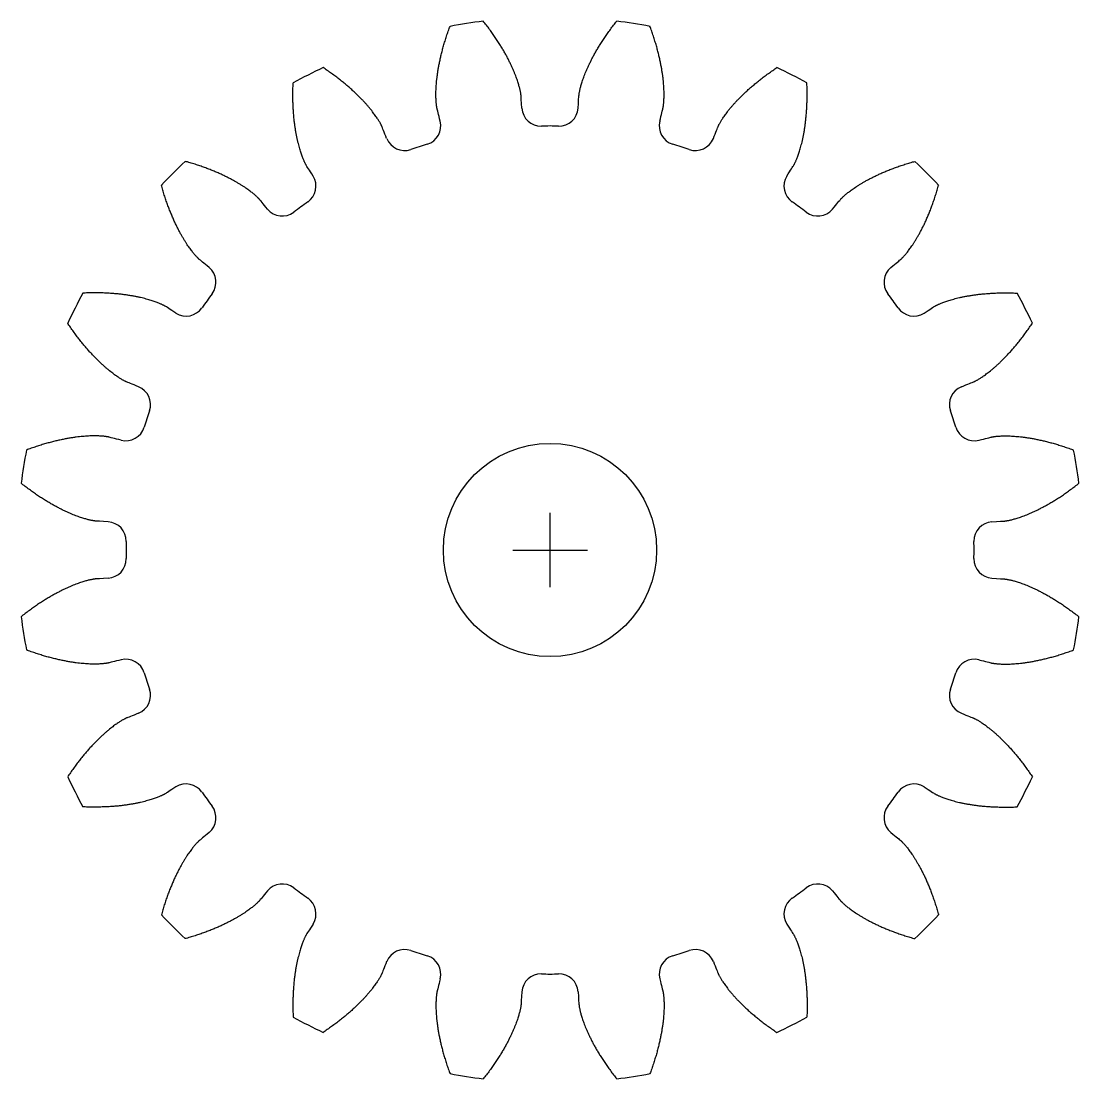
# Model space of a CAD drawing. Extents: x 2.5 to 99.9, y 257.1 to 300.1.
# Drawn here: x 25.93 to 36.84, y 285.9 to 296.81 of the extents above; entities that cross this region are included whole.
import ezdxf

# ---------------------------------------------------------------- set-up
doc = ezdxf.new("R2010")
doc.units = 0
doc.header["$LTSCALE"] = 12.7
doc.layers.add('CENTERMARKS', color=7, linetype='CONTINUOUS')
doc.layers.add('VISIBLE', color=1, linetype='CONTINUOUS')

msp = doc.modelspace()

# ---------------------------------------------------------------- linework, layer by layer
at = {"layer": 'CENTERMARKS', "linetype": 'CONTINUOUS'}
for p, q in [((31.383, 290.973), (31.383, 291.743)), ((30.998, 291.358), (31.768, 291.358))]:
    msp.add_line(p, q, dxfattribs=at)
at = {"layer": 'VISIBLE'}
msp.add_circle((31.383, 291.358), 1.1, dxfattribs=at)
for centre, radius, start, end in [((31.383, 291.358), 5.5, 97.1909, 100.8091), ((31.383, 291.358), 5.5, 79.1909, 82.8091), ((31.383, 291.358), 5.5, 115.1909, 118.8091), ((31.383, 291.358), 5.5, 61.1909, 64.8091), ((31.29, 295.93), 0.198, 183.6271, 271.163), ((31.475, 295.93), 0.198, 268.837, 356.3729), ((30.058, 295.735), 0.198, 286.837, 14.3729), ((32.707, 295.735), 0.198, 165.6271, 253.163), ((31.383, 291.358), 4.375, 88.837, 91.163), ((29.882, 295.678), 0.198, 201.6271, 289.163), ((31.383, 291.358), 4.375, 106.837, 109.163), ((31.383, 291.358), 4.375, 70.837, 73.163), ((32.884, 295.678), 0.198, 250.837, 338.3729), ((31.383, 291.358), 5.5, 133.1909, 136.8091), ((31.383, 291.358), 5.5, 43.1909, 46.8091), ((28.77, 295.111), 0.198, 304.837, 32.3729), ((33.995, 295.111), 0.198, 147.6271, 235.163), ((31.383, 291.358), 4.375, 124.837, 127.163), ((31.383, 291.358), 4.375, 52.837, 55.163), ((28.62, 295.002), 0.198, 219.6271, 307.163), ((34.145, 295.002), 0.198, 232.837, 320.3729), ((27.738, 294.121), 0.198, 322.837, 50.3729), ((35.027, 294.121), 0.198, 129.6271, 217.163), ((31.383, 291.358), 5.5, 151.1909, 154.8091), ((31.383, 291.358), 4.375, 142.837, 145.163), ((31.383, 291.358), 4.375, 34.837, 37.163), ((31.383, 291.358), 5.5, 25.1909, 28.8091), ((27.629, 293.97), 0.198, 237.6271, 325.163), ((35.136, 293.97), 0.198, 214.837, 302.3729), ((27.063, 292.859), 0.198, 340.837, 68.3729), ((35.702, 292.859), 0.198, 111.6271, 199.163), ((31.383, 291.358), 4.375, 160.837, 163.163), ((31.383, 291.358), 4.375, 16.837, 19.163), ((27.006, 292.683), 0.198, 255.6271, 343.163), ((35.76, 292.683), 0.198, 196.837, 284.3729), ((31.383, 291.358), 5.5, 169.1909, 172.8091), ((31.383, 291.358), 5.5, 7.1909, 10.8091), ((26.811, 291.451), 0.198, 358.837, 86.3729), ((35.955, 291.451), 0.198, 93.6271, 181.163), ((31.383, 291.358), 4.375, 178.837, 181.163), ((31.383, 291.358), 4.375, 358.837, 1.163), ((26.811, 291.265), 0.198, 273.6271, 1.163), ((35.955, 291.265), 0.198, 178.837, 266.3729), ((31.383, 291.358), 5.5, 187.1909, 190.8091), ((31.383, 291.358), 5.5, 349.1909, 352.8091), ((27.006, 290.033), 0.198, 16.837, 104.3729), ((35.76, 290.033), 0.198, 75.6271, 163.163), ((31.383, 291.358), 4.375, 196.837, 199.163), ((31.383, 291.358), 4.375, 340.837, 343.163), ((27.063, 289.857), 0.198, 291.6271, 19.163), ((35.702, 289.857), 0.198, 160.837, 248.3729), ((31.383, 291.358), 5.5, 205.1909, 208.8091), ((31.383, 291.358), 5.5, 331.1909, 334.8091), ((27.629, 288.746), 0.198, 34.837, 122.3729), ((35.136, 288.746), 0.198, 57.6271, 145.163), ((31.383, 291.358), 4.375, 214.837, 217.163), ((31.383, 291.358), 4.375, 322.837, 325.163), ((27.738, 288.596), 0.198, 309.6271, 37.163), ((35.027, 288.596), 0.198, 142.837, 230.3729), ((28.62, 287.714), 0.198, 52.837, 140.3729), ((34.145, 287.714), 0.198, 39.6271, 127.163), ((31.383, 291.358), 4.375, 232.837, 235.163), ((31.383, 291.358), 4.375, 304.837, 307.163), ((28.77, 287.605), 0.198, 327.6271, 55.163), ((33.995, 287.605), 0.198, 124.837, 212.3729), ((31.383, 291.358), 5.5, 223.1909, 226.8091), ((31.383, 291.358), 5.5, 313.1909, 316.8091), ((29.882, 287.038), 0.198, 70.837, 158.3729), ((31.383, 291.358), 4.375, 250.837, 253.163), ((30.058, 286.981), 0.198, 345.6271, 73.163), ((32.707, 286.981), 0.198, 106.837, 194.3729), ((31.383, 291.358), 4.375, 286.837, 289.163), ((32.884, 287.038), 0.198, 21.6271, 109.163), ((31.29, 286.786), 0.198, 88.837, 176.3729), ((31.383, 291.358), 4.375, 268.837, 271.163), ((31.475, 286.786), 0.198, 3.6271, 91.163), ((31.383, 291.358), 5.5, 241.1909, 244.8091), ((31.383, 291.358), 5.5, 295.1909, 298.8091), ((31.383, 291.358), 5.5, 259.1909, 262.8091), ((31.383, 291.358), 5.5, 277.1909, 280.8091)]:
    msp.add_arc(centre, radius, start, end, dxfattribs=at)
for points in [[(30.25, 295.784), (30.232, 295.852), (30.218, 295.91), (30.217, 295.913), (30.216, 295.918), (30.215, 295.925), (30.213, 295.933), (30.212, 295.943), (30.211, 295.955), (30.209, 295.969), (30.208, 295.985), (30.207, 296.003), (30.206, 296.023), (30.206, 296.045), (30.206, 296.068), (30.206, 296.093), (30.207, 296.121), (30.209, 296.15), (30.211, 296.181), (30.215, 296.213), (30.219, 296.248), (30.224, 296.284), (30.23, 296.322), (30.237, 296.362), (30.246, 296.403), (30.255, 296.447), (30.266, 296.491), (30.278, 296.538), (30.292, 296.585), (30.307, 296.635), (30.324, 296.686), (30.339, 296.728), (30.348, 296.753), (30.351, 296.76)], [(31.092, 295.918), (31.088, 295.987), (31.084, 296.047), (31.084, 296.05), (31.083, 296.056), (31.082, 296.062), (31.081, 296.07), (31.079, 296.081), (31.077, 296.093), (31.074, 296.106), (31.07, 296.122), (31.065, 296.139), (31.06, 296.158), (31.054, 296.179), (31.047, 296.201), (31.038, 296.225), (31.029, 296.251), (31.018, 296.278), (31.006, 296.307), (30.993, 296.337), (30.979, 296.368), (30.962, 296.401), (30.945, 296.435), (30.926, 296.471), (30.905, 296.508), (30.883, 296.546), (30.858, 296.585), (30.832, 296.625), (30.804, 296.667), (30.775, 296.709), (30.743, 296.752), (30.716, 296.787), (30.699, 296.808), (30.694, 296.815)], [(31.673, 295.918), (31.677, 295.987), (31.681, 296.047), (31.682, 296.05), (31.682, 296.056), (31.683, 296.062), (31.684, 296.07), (31.686, 296.081), (31.689, 296.093), (31.692, 296.106), (31.695, 296.122), (31.7, 296.139), (31.705, 296.158), (31.711, 296.179), (31.719, 296.201), (31.727, 296.225), (31.736, 296.251), (31.747, 296.278), (31.759, 296.307), (31.772, 296.337), (31.787, 296.368), (31.803, 296.401), (31.82, 296.435), (31.839, 296.471), (31.86, 296.508), (31.883, 296.546), (31.907, 296.585), (31.933, 296.625), (31.961, 296.667), (31.991, 296.709), (32.022, 296.752), (32.049, 296.787), (32.066, 296.808), (32.071, 296.815)], [(32.515, 295.784), (32.533, 295.852), (32.548, 295.91), (32.548, 295.913), (32.549, 295.918), (32.55, 295.925), (32.552, 295.933), (32.553, 295.943), (32.555, 295.955), (32.556, 295.969), (32.557, 295.985), (32.558, 296.003), (32.559, 296.023), (32.56, 296.045), (32.56, 296.068), (32.559, 296.093), (32.558, 296.121), (32.556, 296.15), (32.554, 296.181), (32.551, 296.213), (32.547, 296.248), (32.541, 296.284), (32.535, 296.322), (32.528, 296.362), (32.52, 296.403), (32.51, 296.447), (32.499, 296.491), (32.487, 296.538), (32.473, 296.585), (32.458, 296.635), (32.441, 296.686), (32.426, 296.728), (32.417, 296.753), (32.414, 296.76)], [(29.697, 295.605), (29.672, 295.67), (29.65, 295.725), (29.648, 295.728), (29.646, 295.733), (29.643, 295.739), (29.639, 295.747), (29.635, 295.756), (29.629, 295.766), (29.621, 295.779), (29.613, 295.792), (29.604, 295.807), (29.593, 295.824), (29.58, 295.841), (29.566, 295.86), (29.551, 295.881), (29.534, 295.902), (29.516, 295.925), (29.496, 295.948), (29.474, 295.973), (29.45, 295.998), (29.425, 296.024), (29.397, 296.052), (29.368, 296.08), (29.337, 296.108), (29.304, 296.137), (29.269, 296.167), (29.232, 296.197), (29.192, 296.228), (29.151, 296.259), (29.107, 296.29), (29.071, 296.316), (29.048, 296.33), (29.042, 296.335)], [(33.068, 295.605), (33.094, 295.67), (33.116, 295.725), (33.117, 295.728), (33.119, 295.733), (33.122, 295.739), (33.126, 295.747), (33.131, 295.756), (33.137, 295.766), (33.144, 295.779), (33.152, 295.792), (33.162, 295.807), (33.173, 295.824), (33.185, 295.841), (33.199, 295.86), (33.214, 295.881), (33.231, 295.902), (33.249, 295.925), (33.27, 295.948), (33.292, 295.973), (33.315, 295.998), (33.341, 296.024), (33.368, 296.052), (33.397, 296.08), (33.428, 296.108), (33.461, 296.137), (33.497, 296.167), (33.534, 296.197), (33.573, 296.228), (33.614, 296.259), (33.658, 296.29), (33.695, 296.316), (33.717, 296.33), (33.724, 296.335)], [(28.938, 295.217), (28.9, 295.277), (28.868, 295.327), (28.866, 295.33), (28.864, 295.335), (28.861, 295.34), (28.857, 295.348), (28.852, 295.357), (28.847, 295.368), (28.842, 295.381), (28.835, 295.396), (28.829, 295.412), (28.822, 295.431), (28.815, 295.451), (28.808, 295.474), (28.8, 295.498), (28.793, 295.524), (28.786, 295.552), (28.778, 295.583), (28.771, 295.615), (28.765, 295.649), (28.758, 295.685), (28.752, 295.723), (28.747, 295.763), (28.742, 295.805), (28.738, 295.849), (28.734, 295.895), (28.732, 295.943), (28.73, 295.993), (28.729, 296.044), (28.73, 296.098), (28.731, 296.142), (28.732, 296.169), (28.732, 296.177)], [(33.828, 295.217), (33.865, 295.277), (33.897, 295.327), (33.899, 295.33), (33.901, 295.335), (33.904, 295.34), (33.908, 295.348), (33.913, 295.357), (33.918, 295.368), (33.924, 295.381), (33.93, 295.396), (33.936, 295.412), (33.943, 295.431), (33.95, 295.451), (33.958, 295.474), (33.965, 295.498), (33.972, 295.524), (33.98, 295.552), (33.987, 295.583), (33.994, 295.615), (34.001, 295.649), (34.007, 295.685), (34.013, 295.723), (34.018, 295.763), (34.023, 295.805), (34.027, 295.849), (34.031, 295.895), (34.033, 295.943), (34.035, 295.993), (34.036, 296.044), (34.036, 296.098), (34.035, 296.142), (34.033, 296.169), (34.033, 296.177)], [(28.468, 294.876), (28.423, 294.93), (28.385, 294.976), (28.383, 294.978), (28.379, 294.982), (28.375, 294.987), (28.369, 294.993), (28.361, 295), (28.352, 295.009), (28.342, 295.018), (28.33, 295.028), (28.316, 295.04), (28.3, 295.052), (28.283, 295.065), (28.264, 295.079), (28.243, 295.093), (28.221, 295.108), (28.196, 295.124), (28.17, 295.14), (28.141, 295.157), (28.111, 295.174), (28.078, 295.191), (28.044, 295.208), (28.008, 295.226), (27.969, 295.244), (27.929, 295.261), (27.886, 295.279), (27.841, 295.296), (27.795, 295.313), (27.746, 295.33), (27.695, 295.346), (27.652, 295.359), (27.626, 295.366), (27.618, 295.368)], [(34.298, 294.876), (34.342, 294.93), (34.38, 294.976), (34.383, 294.978), (34.386, 294.982), (34.391, 294.987), (34.397, 294.993), (34.404, 295), (34.413, 295.009), (34.424, 295.018), (34.436, 295.028), (34.45, 295.04), (34.465, 295.052), (34.482, 295.065), (34.501, 295.079), (34.522, 295.093), (34.545, 295.108), (34.569, 295.124), (34.596, 295.14), (34.624, 295.157), (34.654, 295.174), (34.687, 295.191), (34.721, 295.208), (34.758, 295.226), (34.796, 295.244), (34.837, 295.261), (34.879, 295.279), (34.924, 295.296), (34.971, 295.313), (35.02, 295.33), (35.071, 295.346), (35.113, 295.359), (35.139, 295.366), (35.147, 295.368)], [(27.865, 294.273), (27.811, 294.318), (27.765, 294.356), (27.762, 294.358), (27.758, 294.362), (27.754, 294.366), (27.748, 294.372), (27.74, 294.38), (27.732, 294.388), (27.723, 294.399), (27.712, 294.411), (27.701, 294.425), (27.689, 294.44), (27.676, 294.458), (27.662, 294.477), (27.647, 294.497), (27.632, 294.52), (27.617, 294.545), (27.6, 294.571), (27.584, 294.599), (27.567, 294.63), (27.55, 294.662), (27.532, 294.697), (27.515, 294.733), (27.497, 294.771), (27.48, 294.812), (27.462, 294.855), (27.445, 294.899), (27.428, 294.946), (27.411, 294.995), (27.395, 295.046), (27.382, 295.089), (27.375, 295.115), (27.373, 295.122)], [(34.901, 294.273), (34.955, 294.318), (35.001, 294.356), (35.003, 294.358), (35.007, 294.362), (35.012, 294.366), (35.018, 294.372), (35.025, 294.38), (35.033, 294.388), (35.043, 294.399), (35.053, 294.411), (35.064, 294.425), (35.077, 294.44), (35.09, 294.458), (35.103, 294.477), (35.118, 294.497), (35.133, 294.52), (35.149, 294.545), (35.165, 294.571), (35.181, 294.599), (35.198, 294.63), (35.216, 294.662), (35.233, 294.697), (35.251, 294.733), (35.268, 294.771), (35.286, 294.812), (35.303, 294.855), (35.32, 294.899), (35.337, 294.946), (35.354, 294.995), (35.37, 295.046), (35.383, 295.089), (35.39, 295.115), (35.393, 295.122)], [(27.523, 293.803), (27.464, 293.841), (27.413, 293.873), (27.411, 293.874), (27.406, 293.877), (27.4, 293.88), (27.393, 293.884), (27.384, 293.888), (27.372, 293.893), (27.36, 293.899), (27.345, 293.905), (27.328, 293.912), (27.31, 293.919), (27.289, 293.926), (27.267, 293.933), (27.243, 293.94), (27.216, 293.948), (27.188, 293.955), (27.158, 293.962), (27.126, 293.969), (27.092, 293.976), (27.056, 293.982), (27.018, 293.988), (26.978, 293.994), (26.936, 293.999), (26.892, 294.003), (26.846, 294.006), (26.798, 294.009), (26.748, 294.011), (26.696, 294.011), (26.643, 294.011), (26.598, 294.01), (26.571, 294.009), (26.563, 294.008)], [(35.242, 293.803), (35.301, 293.841), (35.352, 293.873), (35.355, 293.874), (35.359, 293.877), (35.365, 293.88), (35.372, 293.884), (35.382, 293.888), (35.393, 293.893), (35.406, 293.899), (35.42, 293.905), (35.437, 293.912), (35.456, 293.919), (35.476, 293.926), (35.498, 293.933), (35.523, 293.94), (35.549, 293.948), (35.577, 293.955), (35.607, 293.962), (35.639, 293.969), (35.673, 293.976), (35.71, 293.982), (35.748, 293.988), (35.788, 293.994), (35.83, 293.999), (35.874, 294.003), (35.92, 294.006), (35.967, 294.009), (36.017, 294.011), (36.069, 294.011), (36.122, 294.011), (36.167, 294.01), (36.194, 294.009), (36.202, 294.008)], [(27.136, 293.043), (27.071, 293.069), (27.015, 293.091), (27.012, 293.093), (27.007, 293.095), (27.002, 293.097), (26.994, 293.101), (26.985, 293.106), (26.974, 293.112), (26.962, 293.119), (26.949, 293.128), (26.933, 293.137), (26.917, 293.148), (26.899, 293.16), (26.88, 293.174), (26.86, 293.19), (26.839, 293.206), (26.816, 293.225), (26.793, 293.245), (26.768, 293.267), (26.743, 293.291), (26.716, 293.316), (26.689, 293.343), (26.661, 293.373), (26.632, 293.404), (26.603, 293.437), (26.573, 293.472), (26.543, 293.509), (26.513, 293.548), (26.482, 293.59), (26.45, 293.633), (26.425, 293.67), (26.41, 293.692), (26.406, 293.699)], [(35.629, 293.043), (35.694, 293.069), (35.75, 293.091), (35.753, 293.093), (35.758, 293.095), (35.764, 293.097), (35.771, 293.101), (35.78, 293.106), (35.791, 293.112), (35.803, 293.119), (35.817, 293.128), (35.832, 293.137), (35.848, 293.148), (35.866, 293.16), (35.885, 293.174), (35.905, 293.19), (35.927, 293.206), (35.949, 293.225), (35.973, 293.245), (35.997, 293.267), (36.023, 293.291), (36.049, 293.316), (36.076, 293.343), (36.104, 293.373), (36.133, 293.404), (36.162, 293.437), (36.192, 293.472), (36.222, 293.509), (36.253, 293.548), (36.284, 293.59), (36.315, 293.633), (36.34, 293.67), (36.355, 293.692), (36.36, 293.699)], [(26.957, 292.491), (26.889, 292.508), (26.831, 292.523), (26.827, 292.524), (26.822, 292.525), (26.816, 292.526), (26.808, 292.527), (26.797, 292.529), (26.785, 292.53), (26.771, 292.532), (26.755, 292.533), (26.737, 292.534), (26.718, 292.535), (26.696, 292.535), (26.673, 292.535), (26.647, 292.535), (26.62, 292.534), (26.591, 292.532), (26.56, 292.529), (26.527, 292.526), (26.493, 292.522), (26.457, 292.517), (26.418, 292.511), (26.379, 292.504), (26.337, 292.495), (26.294, 292.486), (26.249, 292.475), (26.203, 292.462), (26.155, 292.449), (26.106, 292.433), (26.055, 292.416), (26.013, 292.402), (25.988, 292.392), (25.98, 292.389)], [(35.809, 292.491), (35.877, 292.508), (35.935, 292.523), (35.938, 292.524), (35.943, 292.525), (35.949, 292.526), (35.958, 292.527), (35.968, 292.529), (35.98, 292.53), (35.994, 292.532), (36.01, 292.533), (36.028, 292.534), (36.048, 292.535), (36.069, 292.535), (36.093, 292.535), (36.118, 292.535), (36.145, 292.534), (36.174, 292.532), (36.205, 292.529), (36.238, 292.526), (36.272, 292.522), (36.309, 292.517), (36.347, 292.511), (36.387, 292.504), (36.428, 292.495), (36.471, 292.486), (36.516, 292.475), (36.562, 292.462), (36.61, 292.449), (36.659, 292.433), (36.71, 292.416), (36.752, 292.402), (36.777, 292.392), (36.785, 292.389)], [(26.823, 291.648), (26.753, 291.653), (26.694, 291.657), (26.69, 291.657), (26.685, 291.658), (26.679, 291.659), (26.67, 291.66), (26.66, 291.662), (26.648, 291.664), (26.634, 291.667), (26.619, 291.671), (26.601, 291.675), (26.582, 291.681), (26.562, 291.687), (26.539, 291.694), (26.515, 291.702), (26.49, 291.712), (26.463, 291.722), (26.434, 291.734), (26.404, 291.748), (26.372, 291.762), (26.34, 291.778), (26.305, 291.796), (26.27, 291.815), (26.233, 291.836), (26.195, 291.858), (26.156, 291.882), (26.115, 291.908), (26.074, 291.936), (26.032, 291.966), (25.989, 291.998), (25.953, 292.025), (25.932, 292.041), (25.926, 292.046)], [(35.942, 291.648), (36.012, 291.653), (36.072, 291.657), (36.075, 291.657), (36.08, 291.658), (36.087, 291.659), (36.095, 291.66), (36.105, 291.662), (36.117, 291.664), (36.131, 291.667), (36.147, 291.671), (36.164, 291.675), (36.183, 291.681), (36.203, 291.687), (36.226, 291.694), (36.25, 291.702), (36.275, 291.712), (36.302, 291.722), (36.331, 291.734), (36.361, 291.748), (36.393, 291.762), (36.426, 291.778), (36.46, 291.796), (36.496, 291.815), (36.532, 291.836), (36.57, 291.858), (36.61, 291.882), (36.65, 291.908), (36.691, 291.936), (36.733, 291.966), (36.777, 291.998), (36.812, 292.025), (36.833, 292.041), (36.839, 292.046)], [(26.823, 291.068), (26.753, 291.063), (26.694, 291.059), (26.69, 291.059), (26.685, 291.058), (26.679, 291.057), (26.67, 291.056), (26.66, 291.054), (26.648, 291.052), (26.634, 291.049), (26.619, 291.045), (26.601, 291.041), (26.582, 291.036), (26.562, 291.029), (26.539, 291.022), (26.515, 291.014), (26.49, 291.004), (26.463, 290.994), (26.434, 290.982), (26.404, 290.969), (26.372, 290.954), (26.34, 290.938), (26.305, 290.92), (26.27, 290.901), (26.233, 290.88), (26.195, 290.858), (26.156, 290.834), (26.115, 290.808), (26.074, 290.78), (26.032, 290.75), (25.989, 290.718), (25.953, 290.691), (25.932, 290.675), (25.926, 290.67)], [(35.942, 291.068), (36.012, 291.063), (36.072, 291.059), (36.075, 291.059), (36.08, 291.058), (36.087, 291.057), (36.095, 291.056), (36.105, 291.054), (36.117, 291.052), (36.131, 291.049), (36.147, 291.045), (36.164, 291.041), (36.183, 291.036), (36.203, 291.029), (36.226, 291.022), (36.25, 291.014), (36.275, 291.004), (36.302, 290.994), (36.331, 290.982), (36.361, 290.969), (36.393, 290.954), (36.426, 290.938), (36.46, 290.92), (36.496, 290.901), (36.532, 290.88), (36.57, 290.858), (36.61, 290.834), (36.65, 290.808), (36.691, 290.78), (36.733, 290.75), (36.777, 290.718), (36.812, 290.691), (36.833, 290.675), (36.839, 290.67)], [(26.957, 290.225), (26.889, 290.208), (26.831, 290.193), (26.827, 290.192), (26.822, 290.191), (26.816, 290.19), (26.808, 290.189), (26.797, 290.187), (26.785, 290.186), (26.771, 290.185), (26.755, 290.183), (26.737, 290.182), (26.718, 290.181), (26.696, 290.181), (26.673, 290.181), (26.647, 290.181), (26.62, 290.182), (26.591, 290.184), (26.56, 290.187), (26.527, 290.19), (26.493, 290.194), (26.457, 290.199), (26.418, 290.205), (26.379, 290.213), (26.337, 290.221), (26.294, 290.231), (26.249, 290.241), (26.203, 290.254), (26.155, 290.267), (26.106, 290.283), (26.055, 290.3), (26.013, 290.314), (25.988, 290.324), (25.98, 290.327)], [(35.809, 290.225), (35.877, 290.208), (35.935, 290.193), (35.938, 290.192), (35.943, 290.191), (35.949, 290.19), (35.958, 290.189), (35.968, 290.187), (35.98, 290.186), (35.994, 290.185), (36.01, 290.183), (36.028, 290.182), (36.048, 290.181), (36.069, 290.181), (36.093, 290.181), (36.118, 290.181), (36.145, 290.182), (36.174, 290.184), (36.205, 290.187), (36.238, 290.19), (36.272, 290.194), (36.309, 290.199), (36.347, 290.205), (36.387, 290.213), (36.428, 290.221), (36.471, 290.231), (36.516, 290.241), (36.562, 290.254), (36.61, 290.267), (36.659, 290.283), (36.71, 290.3), (36.752, 290.314), (36.777, 290.324), (36.785, 290.327)], [(27.136, 289.673), (27.071, 289.647), (27.015, 289.625), (27.012, 289.624), (27.007, 289.621), (27.002, 289.619), (26.994, 289.615), (26.985, 289.61), (26.974, 289.604), (26.962, 289.597), (26.949, 289.589), (26.933, 289.579), (26.917, 289.568), (26.899, 289.556), (26.88, 289.542), (26.86, 289.527), (26.839, 289.51), (26.816, 289.491), (26.793, 289.471), (26.768, 289.449), (26.743, 289.425), (26.716, 289.4), (26.689, 289.373), (26.661, 289.344), (26.632, 289.312), (26.603, 289.279), (26.573, 289.244), (26.543, 289.207), (26.513, 289.168), (26.482, 289.126), (26.45, 289.083), (26.425, 289.046), (26.41, 289.024), (26.406, 289.017)], [(35.629, 289.673), (35.694, 289.647), (35.75, 289.625), (35.753, 289.624), (35.758, 289.621), (35.764, 289.619), (35.771, 289.615), (35.78, 289.61), (35.791, 289.604), (35.803, 289.597), (35.817, 289.589), (35.832, 289.579), (35.848, 289.568), (35.866, 289.556), (35.885, 289.542), (35.905, 289.527), (35.927, 289.51), (35.949, 289.491), (35.973, 289.471), (35.997, 289.449), (36.023, 289.425), (36.049, 289.4), (36.076, 289.373), (36.104, 289.344), (36.133, 289.312), (36.162, 289.279), (36.192, 289.244), (36.222, 289.207), (36.253, 289.168), (36.284, 289.126), (36.315, 289.083), (36.34, 289.046), (36.355, 289.024), (36.36, 289.017)], [(27.523, 288.913), (27.464, 288.876), (27.413, 288.843), (27.411, 288.842), (27.406, 288.839), (27.4, 288.836), (27.393, 288.832), (27.384, 288.828), (27.372, 288.823), (27.36, 288.817), (27.345, 288.811), (27.328, 288.804), (27.31, 288.797), (27.289, 288.79), (27.267, 288.783), (27.243, 288.776), (27.216, 288.768), (27.188, 288.761), (27.158, 288.754), (27.126, 288.747), (27.092, 288.74), (27.056, 288.734), (27.018, 288.728), (26.978, 288.722), (26.936, 288.717), (26.892, 288.713), (26.846, 288.71), (26.798, 288.707), (26.748, 288.706), (26.696, 288.705), (26.643, 288.705), (26.598, 288.706), (26.571, 288.707), (26.563, 288.708)], [(35.242, 288.913), (35.301, 288.876), (35.352, 288.843), (35.355, 288.842), (35.359, 288.839), (35.365, 288.836), (35.372, 288.832), (35.382, 288.828), (35.393, 288.823), (35.406, 288.817), (35.42, 288.811), (35.437, 288.804), (35.456, 288.797), (35.476, 288.79), (35.498, 288.783), (35.523, 288.776), (35.549, 288.768), (35.577, 288.761), (35.607, 288.754), (35.639, 288.747), (35.673, 288.74), (35.71, 288.734), (35.748, 288.728), (35.788, 288.722), (35.83, 288.717), (35.874, 288.713), (35.92, 288.71), (35.967, 288.707), (36.017, 288.706), (36.069, 288.705), (36.122, 288.705), (36.167, 288.706), (36.194, 288.707), (36.202, 288.708)], [(27.865, 288.443), (27.811, 288.398), (27.765, 288.36), (27.762, 288.358), (27.758, 288.354), (27.754, 288.35), (27.748, 288.344), (27.74, 288.337), (27.732, 288.328), (27.723, 288.317), (27.712, 288.305), (27.701, 288.291), (27.689, 288.276), (27.676, 288.258), (27.662, 288.239), (27.647, 288.219), (27.632, 288.196), (27.617, 288.171), (27.6, 288.145), (27.584, 288.117), (27.567, 288.086), (27.55, 288.054), (27.532, 288.019), (27.515, 287.983), (27.497, 287.945), (27.48, 287.904), (27.462, 287.861), (27.445, 287.817), (27.428, 287.77), (27.411, 287.721), (27.395, 287.67), (27.382, 287.627), (27.375, 287.601), (27.373, 287.594)], [(34.901, 288.443), (34.955, 288.398), (35.001, 288.36), (35.003, 288.358), (35.007, 288.354), (35.012, 288.35), (35.018, 288.344), (35.025, 288.337), (35.033, 288.328), (35.043, 288.317), (35.053, 288.305), (35.064, 288.291), (35.077, 288.276), (35.09, 288.258), (35.103, 288.239), (35.118, 288.219), (35.133, 288.196), (35.149, 288.171), (35.165, 288.145), (35.181, 288.117), (35.198, 288.086), (35.216, 288.054), (35.233, 288.019), (35.251, 287.983), (35.268, 287.945), (35.286, 287.904), (35.303, 287.861), (35.32, 287.817), (35.337, 287.77), (35.354, 287.721), (35.37, 287.67), (35.383, 287.627), (35.39, 287.601), (35.393, 287.594)], [(28.468, 287.84), (28.423, 287.786), (28.385, 287.74), (28.383, 287.738), (28.379, 287.734), (28.375, 287.729), (28.369, 287.723), (28.361, 287.716), (28.352, 287.708), (28.342, 287.698), (28.33, 287.688), (28.316, 287.676), (28.3, 287.664), (28.283, 287.651), (28.264, 287.637), (28.243, 287.623), (28.221, 287.608), (28.196, 287.592), (28.17, 287.576), (28.141, 287.559), (28.111, 287.542), (28.078, 287.525), (28.044, 287.508), (28.008, 287.49), (27.969, 287.472), (27.929, 287.455), (27.886, 287.437), (27.841, 287.42), (27.795, 287.403), (27.746, 287.386), (27.695, 287.37), (27.652, 287.357), (27.626, 287.35), (27.618, 287.348)], [(34.298, 287.84), (34.342, 287.786), (34.38, 287.74), (34.383, 287.738), (34.386, 287.734), (34.391, 287.729), (34.397, 287.723), (34.404, 287.716), (34.413, 287.708), (34.424, 287.698), (34.436, 287.688), (34.45, 287.676), (34.465, 287.664), (34.482, 287.651), (34.501, 287.637), (34.522, 287.623), (34.545, 287.608), (34.569, 287.592), (34.596, 287.576), (34.624, 287.559), (34.654, 287.542), (34.687, 287.525), (34.721, 287.508), (34.758, 287.49), (34.796, 287.472), (34.837, 287.455), (34.879, 287.437), (34.924, 287.42), (34.971, 287.403), (35.02, 287.386), (35.071, 287.37), (35.113, 287.357), (35.139, 287.35), (35.147, 287.348)], [(28.938, 287.499), (28.9, 287.439), (28.868, 287.389), (28.866, 287.386), (28.864, 287.381), (28.861, 287.376), (28.857, 287.368), (28.852, 287.359), (28.847, 287.348), (28.842, 287.335), (28.835, 287.32), (28.829, 287.304), (28.822, 287.285), (28.815, 287.265), (28.808, 287.242), (28.8, 287.218), (28.793, 287.192), (28.786, 287.164), (28.778, 287.133), (28.771, 287.101), (28.765, 287.067), (28.758, 287.031), (28.752, 286.993), (28.747, 286.953), (28.742, 286.911), (28.738, 286.867), (28.734, 286.821), (28.732, 286.773), (28.73, 286.723), (28.729, 286.672), (28.73, 286.618), (28.731, 286.574), (28.732, 286.547), (28.732, 286.539)], [(33.828, 287.499), (33.865, 287.439), (33.897, 287.389), (33.899, 287.386), (33.901, 287.381), (33.904, 287.376), (33.908, 287.368), (33.913, 287.359), (33.918, 287.348), (33.924, 287.335), (33.93, 287.32), (33.936, 287.304), (33.943, 287.285), (33.95, 287.265), (33.958, 287.242), (33.965, 287.218), (33.972, 287.192), (33.98, 287.164), (33.987, 287.133), (33.994, 287.101), (34.001, 287.067), (34.007, 287.031), (34.013, 286.993), (34.018, 286.953), (34.023, 286.911), (34.027, 286.867), (34.031, 286.821), (34.033, 286.773), (34.035, 286.723), (34.036, 286.672), (34.036, 286.618), (34.035, 286.574), (34.033, 286.547), (34.033, 286.539)], [(29.697, 287.111), (29.672, 287.046), (29.65, 286.991), (29.648, 286.988), (29.646, 286.983), (29.643, 286.977), (29.639, 286.97), (29.635, 286.96), (29.629, 286.95), (29.621, 286.938), (29.613, 286.924), (29.604, 286.909), (29.593, 286.892), (29.58, 286.875), (29.566, 286.856), (29.551, 286.835), (29.534, 286.814), (29.516, 286.792), (29.496, 286.768), (29.474, 286.743), (29.45, 286.718), (29.425, 286.692), (29.397, 286.664), (29.368, 286.636), (29.337, 286.608), (29.304, 286.579), (29.269, 286.549), (29.232, 286.519), (29.192, 286.488), (29.151, 286.457), (29.107, 286.426), (29.071, 286.4), (29.048, 286.386), (29.042, 286.381)], [(33.068, 287.111), (33.094, 287.046), (33.116, 286.991), (33.117, 286.988), (33.119, 286.983), (33.122, 286.977), (33.126, 286.97), (33.131, 286.96), (33.137, 286.95), (33.144, 286.938), (33.152, 286.924), (33.162, 286.909), (33.173, 286.892), (33.185, 286.875), (33.199, 286.856), (33.214, 286.835), (33.231, 286.814), (33.249, 286.792), (33.27, 286.768), (33.292, 286.743), (33.315, 286.718), (33.341, 286.692), (33.368, 286.664), (33.397, 286.636), (33.428, 286.608), (33.461, 286.579), (33.497, 286.549), (33.534, 286.519), (33.573, 286.488), (33.614, 286.457), (33.658, 286.426), (33.695, 286.4), (33.717, 286.386), (33.724, 286.381)], [(30.25, 286.932), (30.232, 286.864), (30.218, 286.806), (30.217, 286.803), (30.216, 286.798), (30.215, 286.791), (30.213, 286.783), (30.212, 286.773), (30.211, 286.761), (30.209, 286.747), (30.208, 286.731), (30.207, 286.713), (30.206, 286.693), (30.206, 286.672), (30.206, 286.648), (30.206, 286.623), (30.207, 286.595), (30.209, 286.566), (30.211, 286.535), (30.215, 286.503), (30.219, 286.468), (30.224, 286.432), (30.23, 286.394), (30.237, 286.354), (30.246, 286.313), (30.255, 286.27), (30.266, 286.225), (30.278, 286.178), (30.292, 286.131), (30.307, 286.081), (30.324, 286.03), (30.339, 285.988), (30.348, 285.963), (30.351, 285.956)], [(32.515, 286.932), (32.533, 286.864), (32.548, 286.806), (32.548, 286.803), (32.549, 286.798), (32.55, 286.791), (32.552, 286.783), (32.553, 286.773), (32.555, 286.761), (32.556, 286.747), (32.557, 286.731), (32.558, 286.713), (32.559, 286.693), (32.56, 286.672), (32.56, 286.648), (32.559, 286.623), (32.558, 286.595), (32.556, 286.566), (32.554, 286.535), (32.551, 286.503), (32.547, 286.468), (32.541, 286.432), (32.535, 286.394), (32.528, 286.354), (32.52, 286.313), (32.51, 286.27), (32.499, 286.225), (32.487, 286.178), (32.473, 286.131), (32.458, 286.081), (32.441, 286.03), (32.426, 285.988), (32.417, 285.963), (32.414, 285.956)], [(31.092, 286.798), (31.088, 286.729), (31.084, 286.669), (31.084, 286.666), (31.083, 286.66), (31.082, 286.654), (31.081, 286.646), (31.079, 286.635), (31.077, 286.623), (31.074, 286.61), (31.07, 286.594), (31.065, 286.577), (31.06, 286.558), (31.054, 286.537), (31.047, 286.515), (31.038, 286.491), (31.029, 286.465), (31.018, 286.438), (31.006, 286.41), (30.993, 286.379), (30.979, 286.348), (30.962, 286.315), (30.945, 286.281), (30.926, 286.245), (30.905, 286.208), (30.883, 286.17), (30.858, 286.131), (30.832, 286.091), (30.804, 286.049), (30.775, 286.007), (30.743, 285.964), (30.716, 285.929), (30.699, 285.908), (30.694, 285.901)], [(31.673, 286.798), (31.677, 286.729), (31.681, 286.669), (31.682, 286.666), (31.682, 286.66), (31.683, 286.654), (31.684, 286.646), (31.686, 286.635), (31.689, 286.623), (31.692, 286.61), (31.695, 286.594), (31.7, 286.577), (31.705, 286.558), (31.711, 286.537), (31.719, 286.515), (31.727, 286.491), (31.736, 286.465), (31.747, 286.438), (31.759, 286.41), (31.772, 286.379), (31.787, 286.348), (31.803, 286.315), (31.82, 286.281), (31.839, 286.245), (31.86, 286.208), (31.883, 286.17), (31.907, 286.131), (31.933, 286.091), (31.961, 286.049), (31.991, 286.007), (32.022, 285.964), (32.049, 285.929), (32.066, 285.908), (32.071, 285.901)]]:
    msp.add_open_spline(points, degree=3, knots=[0.0460056, 0.0460056, 0.0460056, 0.0460056, 0.1030004, 0.1126021, 0.1249978, 0.1396646, 0.1562952, 0.1746809, 0.1946684, 0.2161384, 0.2389949, 0.2631586, 0.2885622, 0.315148, 0.3428657, 0.3716707, 0.4015235, 0.4323885, 0.4642336, 0.4970296, 0.5307495, 0.5653688, 0.6008647, 0.637216, 0.6744031, 0.7124076, 0.7512123, 0.790801, 0.8311585, 0.8722704, 0.9141231, 0.9567037, 0.97505, 0.97505, 0.97505, 0.97505], dxfattribs=at)

doc.saveas('drawing.dxf')
